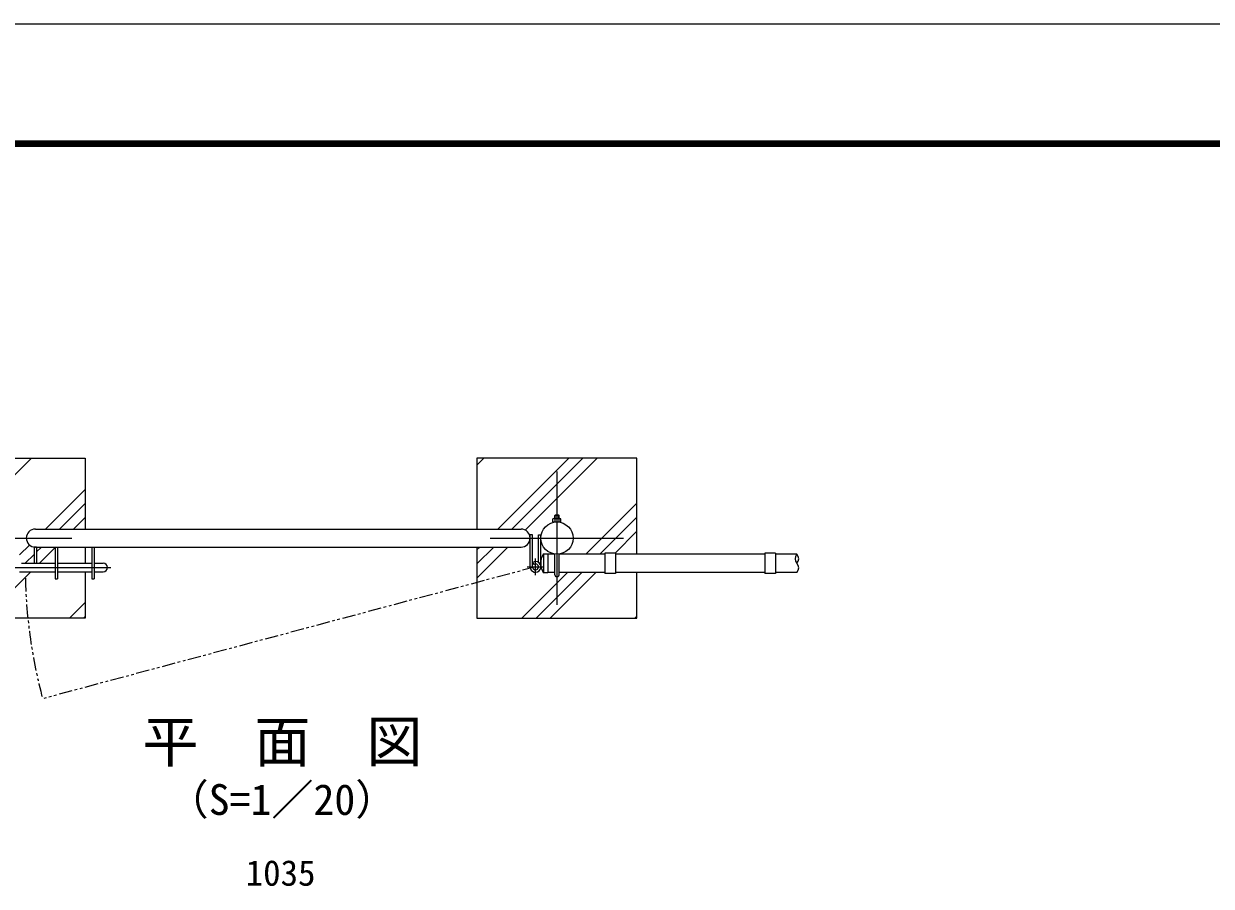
# Model space of a CAD drawing. Units: millimetres, scale not verified. Extents: x -4200 to 4200, y -2970 to 2970.
# Drawn here: x -2584 to -357, y 1352 to 2970 of the extents above; entities that cross this region are included whole.
import ezdxf
from ezdxf.enums import TextEntityAlignment as Align

# ---------------------------------------------------------------- set-up
doc = ezdxf.new("R2010")
doc.units = ezdxf.units.MM
doc.header["$LTSCALE"] = 10
for name, pattern in [('DASHED', [7.5, 6, -1.5]), ('USER1', [50.8, 31.75, -6.35, 6.35, -6.35]), ('USER2', [5, 2.5, -0.5, 0.5, -0.5, 0.5, -0.5])]:
    doc.linetypes.add(name, pattern=pattern)
for name, color, linetype, lineweight in [('0-0_D-STR1', 1, 'Continuous', 25), ('0-1_D-DCR-HCH', 7, 'Continuous', 13), ('0-3_D-STR3', 3, 'Continuous', 13), ('0-4_D-BMK', 2, 'USER1', 13), ('0-5_D-STR4', 7, 'Continuous', 25), ('0-8_D-STR-DIM', 7, 'Continuous', 13), ('0-B_D-TTL-TXT', 7, 'Continuous', 25), ('0-C_D-TTL', 7, 'Continuous', 25)]:
    doc.layers.add(name, color=color, linetype=linetype, lineweight=lineweight)
doc.styles.add('ＭＳ ゴシック', font='')
doc.styles.get('ＭＳ ゴシック').set_extended_font_data('MS Gothic')

msp = doc.modelspace()

# ---------------------------------------------------------------- linework, layer by layer
at = {"layer": '0-0_D-STR1'}
for p, q in [((-2561.98, 2022.08), (-1650.98, 2022.08)), ((-2561.98, 1988.08), (-1650.98, 1988.08)), ((-1609.06, 1975.33), (-1600.73, 1975.33)), ((-1608.73, 1975.33), (-1608.73, 1940.33)), ((-1600.73, 1975.33), (-1600.73, 1940.33)), ((-1587.73, 1974.83), (-1600.73, 1974.83)), ((-1493.73, 1974.83), (-1579.73, 1974.83)), ((-1193.73, 1974.83), (-1473.73, 1974.83)), ((-1133.73, 1974.83), (-1173.73, 1974.83)), ((-1609.06, 1940.33), (-1600.73, 1940.33)), ((-1587.73, 1940.83), (-1600.73, 1940.83)), ((-1493.73, 1940.83), (-1579.73, 1940.83)), ((-1193.73, 1940.83), (-1473.73, 1940.83)), ((-1133.73, 1940.83), (-1173.73, 1940.83))]:
    msp.add_line(p, q, dxfattribs=at)
msp.add_circle((-1583.73, 2005.08), 30.25, dxfattribs=at)
for centre, radius, start, end in [((-2561.98, 2005.08), 17, 90, 270), ((-1650.98, 2005.08), 17, 270, 90), ((-1578.5, 1957.83), 35.72, 151.52136, 208.47864), ((-1609.06, 1974.33), 1, 90, 147.70173), ((-1609.06, 1941.33), 1, 212.29827, 270)]:
    msp.add_arc(centre, radius, start, end, dxfattribs=at)
at = {"layer": '0-1_D-DCR-HCH'}
for p, q in [((-2749.54, 1974.83), (-2569.29, 2155.08)), ((-1733.73, 2142.11), (-1720.76, 2155.08)), ((-1694.66, 2022.08), (-1561.66, 2155.08)), ((-1668.14, 2022.08), (-1535.14, 2155.08)), ((-1643.61, 2020.1), (-1508.63, 2155.08)), ((-2543.19, 2022.08), (-2468.73, 2096.54)), ((-2516.67, 2022.08), (-2468.73, 2070.03)), ((-1529.78, 1974.83), (-1433.73, 2070.88)), ((-2490.16, 2022.08), (-2468.73, 2043.51)), ((-1503.26, 1974.83), (-1433.73, 2044.37)), ((-1474.75, 1976.83), (-1433.73, 2017.85)), ((-2591.89, 1973.38), (-2573.3, 1991.97)), ((-2559.73, 1979.03), (-2550.67, 1988.08)), ((-2554.41, 1957.83), (-2525.48, 1986.76)), ((-1733.73, 1929.98), (-1675.63, 1988.08)), ((-1733.73, 1956.5), (-1702.14, 1988.08)), ((-1733.73, 1983.02), (-1728.66, 1988.08)), ((-2580.92, 1957.83), (-2564.23, 1974.53)), ((-2657.16, 1855.08), (-2570.41, 1941.83)), ((-1649.53, 1855.08), (-1563.78, 1940.83)), ((-1623.01, 1855.08), (-1537.26, 1940.83)), ((-1596.5, 1855.08), (-1510.75, 1940.83)), ((-2498.06, 1855.08), (-2468.73, 1884.41)), ((-2471.54, 1855.08), (-2468.73, 1857.9)), ((-1437.4, 1855.08), (-1433.73, 1858.75))]:
    msp.add_line(p, q, dxfattribs=at)
at = {"layer": '0-3_D-STR3'}
for p, q in [((-1591.23, 2035.33), (-1591.23, 2041.13)), ((-1591.23, 2035.33), (-1576.23, 2035.33)), ((-1589.65, 2041.83), (-1578.08, 2041.83)), ((-1587.73, 2041.83), (-1587.73, 2047.26)), ((-1587.73, 2035.06), (-1587.73, 2035.33)), ((-1587.48, 2041.13), (-1587.48, 2035.33)), ((-1587.03, 2041.83), (-1587.03, 2047.96)), ((-1586.53, 2048.46), (-1580.93, 2048.46)), ((-1579.73, 2047.26), (-1580.93, 2048.46)), ((-1580.43, 2041.83), (-1580.43, 2047.96)), ((-1579.98, 2041.13), (-1579.98, 2035.33)), ((-1579.73, 2041.83), (-1579.73, 2047.26)), ((-1579.73, 2035.06), (-1579.73, 2035.33)), ((-1576.23, 2035.33), (-1576.23, 2041.13)), ((-1633.98, 1951.08), (-1633.98, 2011.08)), ((-1629.48, 2011.08), (-1633.98, 2011.08)), ((-1629.48, 1951.08), (-1629.48, 2011.08)), ((-1613.98, 1951.08), (-1613.98, 2011.08)), ((-2564.23, 1988.08), (-2564.23, 1957.83)), ((-2559.73, 1988.08), (-2564.23, 1988.08)), ((-2559.73, 1988.08), (-2559.73, 1957.83)), ((-2524.98, 1988.08), (-2524.98, 1928.83)), ((-2520.48, 1988.08), (-2520.48, 1928.83)), ((-2455.98, 1988.08), (-2455.98, 1928.83)), ((-2451.48, 1988.08), (-2451.48, 1928.83)), ((-1587.73, 1936.46), (-1587.73, 1975.1)), ((-1579.73, 1936.46), (-1579.73, 1975.1)), ((-1493.73, 1976.83), (-1493.73, 1938.83)), ((-1473.73, 1976.83), (-1493.73, 1976.83)), ((-1473.73, 1976.83), (-1473.73, 1938.83)), ((-1193.73, 1976.83), (-1193.73, 1938.83)), ((-1173.73, 1976.83), (-1193.73, 1976.83)), ((-1173.73, 1976.83), (-1173.73, 1938.83)), ((-2592.01, 1941.83), (-2524.98, 1941.83)), ((-2588.23, 1957.83), (-2524.98, 1957.83)), ((-2520.48, 1957.83), (-2455.98, 1957.83)), ((-2520.48, 1941.83), (-2455.98, 1941.83)), ((-2451.48, 1957.83), (-2434.98, 1957.83)), ((-2451.48, 1941.83), (-2434.98, 1941.83)), ((-1629.48, 1959.43), (-1626.9, 1955.74)), ((-1473.73, 1938.83), (-1493.73, 1938.83)), ((-1173.73, 1938.83), (-1193.73, 1938.83)), ((-2524.98, 1928.83), (-2520.48, 1928.83)), ((-2455.98, 1928.83), (-2451.48, 1928.83))]:
    msp.add_line(p, q, dxfattribs=at)
for points in [[(-1586.53, 2048.46), (-1587.73, 2047.26), (-1579.73, 2047.26)], [(-1618.48, 1959.7), (-1618.48, 2011.08), (-1613.98, 2011.08)]]:
    msp.add_lwpolyline(points, dxfattribs=at)
for centre, radius, start, end in [((-1589.35, 2039.03), 2.81, 48.21899, 131.78101), ((-1583.73, 2031.44), 10.39, 68.85295, 111.14705), ((-1578.1, 2038.97), 2.86, 49.0514, 130.9486), ((-1623.98, 1951.08), 10, 180, 123.36701), ((-2434.98, 1949.83), 8, 270, 90), ((-1623.98, 1951.08), 5.5, 180, 122.15304)]:
    msp.add_arc(centre, radius, start, end, dxfattribs=at)
at = {"layer": '0-3_D-STR3', "linetype": 'DASHED'}
msp.add_arc((-1583.73, 1936.46), 4, 180, 0, dxfattribs=at)
at = {"layer": '0-4_D-BMK'}
for p, q in [((-1583.73, 2130.08), (-1583.73, 1880.08)), ((-2743.73, 2005.08), (-2493.73, 2005.08)), ((-1708.73, 2005.08), (-1458.73, 2005.08)), ((-1623.98, 1935.55), (-1623.98, 1966.61)), ((-2608.79, 1949.83), (-2420.3, 1949.83)), ((-1639.51, 1951.08), (-1608.44, 1951.08))]:
    msp.add_line(p, q, dxfattribs=at)
at = {"layer": '0-4_D-BMK', "linetype": 'USER2'}
msp.add_line((-1623.98, 1951.08), (-2546.24, 1704.28), dxfattribs=at)
msp.add_arc((-1624.23, 1951.33), 956.76, 181.26933, 195, dxfattribs=at)
at = {"layer": '0-5_D-STR4'}
for p, q in [((-2468.73, 2155.08), (-2468.73, 2022.08)), ((-1733.73, 2155.08), (-1733.73, 2022.08)), ((-2468.73, 1988.08), (-2468.73, 1957.83))]:
    msp.add_line(p, q, dxfattribs=at)
for points in [[(-2768.73, 1974.83), (-2768.73, 2155.08), (-2468.73, 2155.08)], [(-1433.73, 1974.83), (-1433.73, 2155.08), (-1733.73, 2155.08)], [(-1733.73, 1988.08), (-1733.73, 1855.08), (-1433.73, 1855.08), (-1433.73, 1940.83)], [(-2468.73, 1941.83), (-2468.73, 1855.08), (-2768.73, 1855.08), (-2768.73, 1940.83)]]:
    msp.add_lwpolyline(points, dxfattribs=at)
at = {"layer": '0-8_D-STR-DIM'}
for centre, start, end in [((-1125.17, 1966.33), 135.18146, 224.81854), ((-1142.28, 1966.33), 315.18146, 44.81854), ((-1142.28, 1949.33), 315.18146, 44.81854)]:
    msp.add_arc(centre, 12.06, start, end, dxfattribs=at)
at = {"layer": '0-C_D-TTL', "color": 2}
msp.add_lwpolyline([(-4199.68, 2970.23), (4200.32, 2970.23), (4200.32, -2969.77), (-4199.68, -2969.77)], close=True, dxfattribs=at)
at = {"layer": '0-C_D-TTL'}
for points in [[(-3929.68, 2750.23), (3930.32, 2750.23), (3930.32, -2749.77), (-3929.68, -2749.77)], [(-3927.18, 2747.73), (3927.82, 2747.73), (3927.82, -2747.27), (-3927.18, -2747.27)], [(-3924.68, 2745.23), (3925.32, 2745.23), (3925.32, -2744.77), (-3924.68, -2744.77)], [(-3922.18, 2742.73), (3922.82, 2742.73), (3922.82, -2742.27), (-3922.18, -2742.27)], [(-3919.68, 2740.23), (3920.32, 2740.23), (3920.32, -2739.77), (-3919.68, -2739.77)]]:
    msp.add_lwpolyline(points, close=True, dxfattribs=at)

# ---------------------------------------------------------------- texts
at = {"layer": '0-8_D-STR-DIM', "style": 'ＭＳ ゴシック'}
msp.add_text('1035', height=48.09, dxfattribs=at).set_placement((-2167.48, 1338.34), align=Align.BOTTOM_LEFT)
at = {"layer": '0-B_D-TTL-TXT', "style": 'ＭＳ ゴシック'}
for s, height, p in [('平\u3000面\u3000図', 76.98, (-2361.12, 1561.55)), ('（S=1／20）', 57.7, (-2315.64, 1468.36))]:
    msp.add_text(s, height=height, dxfattribs=at).set_placement(p, align=Align.BOTTOM_LEFT)

doc.saveas('drawing.dxf')
